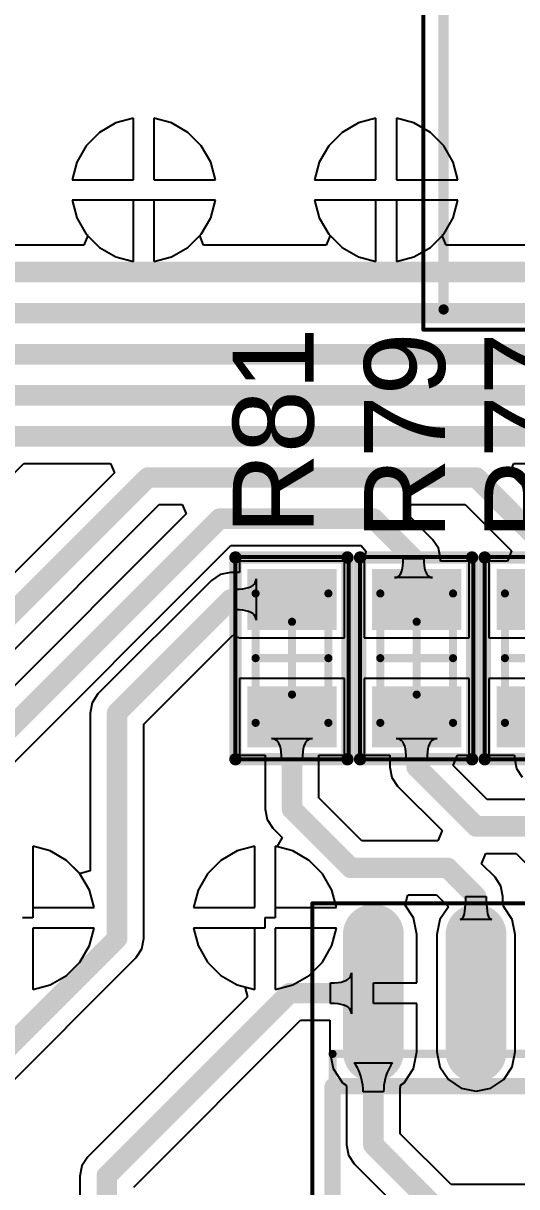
# Model space of a CAD drawing. Header units: inches. Extents: x 1.37 to 4.6, y 1.74 to 5.29.
# Drawn here: x 1.772 to 2.012, y 2.94 to 3.506 of the extents above; entities that cross this region are included whole.
import ezdxf

# ---------------------------------------------------------------- set-up
doc = ezdxf.new("R2010")
doc.units = ezdxf.units.IN
doc.header["$MEASUREMENT"] = 0
for name, color, linetype in [('BottomLayer', 5, 'Continuous'), ('Mechanical13', 56, 'Continuous'), ('Mechanical15', 56, 'Continuous'), ('TopLayer', 1, 'Continuous'), ('TopOverlay', 2, 'Continuous'), ('TopPaste', 8, 'Continuous'), ('TopSolder', 216, 'Continuous')]:
    doc.layers.add(name, color=color, linetype=linetype)
doc.styles.add('Arial', font='', dxfattribs={"height": 0.2})
doc.styles.get('Arial').set_extended_font_data('Arial')

# ---------------------------------------------------------------- blocks, each defined once
blk = doc.blocks.new('SOP_16_16')
at = {"layer": 'TopLayer'}
h = blk.add_hatch(color=1, dxfattribs=at)
edge = h.paths.add_edge_path()
edge.add_arc((-0.07776, -0.125), 0.01083, 270, 450)
edge.add_line((-0.07776, -0.11417), (-0.13484, -0.11417))
edge.add_arc((-0.13484, -0.125), 0.01083, 90, 270)
edge.add_line((-0.13484, -0.13583), (-0.07776, -0.13583))
h = blk.add_hatch(color=1, dxfattribs=at)
edge = h.paths.add_edge_path()
edge.add_arc((-0.07776, -0.175), 0.01083, 270, 450)
edge.add_line((-0.07776, -0.16417), (-0.13484, -0.16417))
edge.add_arc((-0.13484, -0.175), 0.01083, 90, 270)
edge.add_line((-0.13484, -0.18583), (-0.07776, -0.18583))
at = {"layer": 'TopPaste'}
h = blk.add_hatch(color=8, dxfattribs=at)
edge = h.paths.add_edge_path()
edge.add_arc((-0.07776, -0.125), 0.01083, 270, 450)
edge.add_line((-0.07776, -0.11417), (-0.13484, -0.11417))
edge.add_arc((-0.13484, -0.125), 0.01083, 90, 270)
edge.add_line((-0.13484, -0.13583), (-0.07776, -0.13583))
h = blk.add_hatch(color=8, dxfattribs=at)
edge = h.paths.add_edge_path()
edge.add_arc((-0.07776, -0.175), 0.01083, 270, 450)
edge.add_line((-0.07776, -0.16417), (-0.13484, -0.16417))
edge.add_arc((-0.13484, -0.175), 0.01083, 90, 270)
edge.add_line((-0.13484, -0.18583), (-0.07776, -0.18583))
at = {"layer": 'TopSolder'}
h = blk.add_hatch(color=216, dxfattribs=at)
edge = h.paths.add_edge_path()
edge.add_arc((-0.07776, -0.125), 0.01483, 270, 450)
edge.add_line((-0.07776, -0.11017), (-0.13484, -0.11017))
edge.add_arc((-0.13484, -0.125), 0.01483, 90, 270)
edge.add_line((-0.13484, -0.13983), (-0.07776, -0.13983))
h = blk.add_hatch(color=216, dxfattribs=at)
edge = h.paths.add_edge_path()
edge.add_arc((-0.07776, -0.175), 0.01483, 270, 450)
edge.add_line((-0.07776, -0.16017), (-0.13484, -0.16017))
edge.add_arc((-0.13484, -0.175), 0.01483, 90, 270)
edge.add_line((-0.13484, -0.18983), (-0.07776, -0.18983))
at = {"layer": 'Mechanical13', "const_width": 0.00394}
for points in [[(-0.07677, -0.19488), (-0.07677, 0.19488)], [(0.07677, -0.19488), (-0.07677, -0.19488)]]:
    blk.add_lwpolyline(points, dxfattribs=at)
at = {"layer": 'Mechanical13', "const_width": 0.00197}
blk.add_lwpolyline([(-0.07776, -0.19488, 1), (-0.07579, -0.19488, 1)], format="xyb", close=True, dxfattribs=at)
blk.add_lwpolyline([(-0.07776, -0.19488, 1), (-0.07579, -0.19488, 1)], format="xyb", close=True, dxfattribs=at)
at = {"layer": 'Mechanical15', "const_width": 0.00197}
for points in [[(-0.15, -0.20472), (-0.15, 0.20472)], [(0.15, -0.20472), (-0.15, -0.20472)]]:
    blk.add_lwpolyline(points, dxfattribs=at)
at = {"layer": 'Mechanical15', "const_width": 0.000984}
blk.add_lwpolyline([(-0.15049, -0.20472, 1), (-0.14951, -0.20472, 1)], format="xyb", close=True, dxfattribs=at)
blk.add_lwpolyline([(-0.15049, -0.20472, 1), (-0.14951, -0.20472, 1)], format="xyb", close=True, dxfattribs=at)
at = {"layer": 'TopOverlay', "const_width": 0.00787}
for points in [[(-0.06102, -0.19488), (-0.06102, 0.19488)], [(0.06102, -0.19488), (-0.06102, -0.19488)]]:
    blk.add_lwpolyline(points, dxfattribs=at)
at = {"layer": 'TopOverlay', "const_width": 0.00394}
blk.add_lwpolyline([(-0.06299, -0.19488, 1), (-0.05906, -0.19488, 1)], format="xyb", close=True, dxfattribs=at)
blk.add_lwpolyline([(-0.06299, -0.19488, 1), (-0.05906, -0.19488, 1)], format="xyb", close=True, dxfattribs=at)
blk = doc.blocks.new('_________0603_37')
at = {"layer": 'TopLayer'}
for points in [[(-0.03937, -0.01772), (-0.03937, 0.01772), (-0.01772, 0.01772), (-0.01772, -0.01772)], [(0.01772, -0.01772), (0.01772, 0.01772), (0.03937, 0.01772), (0.03937, -0.01772)]]:
    blk.add_hatch(color=1, dxfattribs=at).paths.add_polyline_path(points)
at = {"layer": 'TopPaste'}
for points in [[(-0.03937, -0.01772), (-0.03937, 0.01772), (-0.01772, 0.01772), (-0.01772, -0.01772)], [(0.01772, -0.01772), (0.01772, 0.01772), (0.03937, 0.01772), (0.03937, -0.01772)]]:
    blk.add_hatch(color=8, dxfattribs=at).paths.add_polyline_path(points)
at = {"layer": 'TopSolder'}
for points in [[(-0.04337, -0.02172), (-0.04337, 0.02172), (-0.01372, 0.02172), (-0.01372, -0.02172)], [(0.01372, -0.02172), (0.01372, 0.02172), (0.04337, 0.02172), (0.04337, -0.02172)]]:
    blk.add_hatch(color=216, dxfattribs=at).paths.add_polyline_path(points)
at = {"layer": 'Mechanical13', "const_width": 0.00394}
for points in [[(-0.0315, 0.01772), (-0.0315, -0.01772)], [(-0.0315, 0.01772), (0.0315, 0.01772)], [(0.0315, 0.01772), (0.0315, -0.01772)], [(-0.0315, -0.01772), (0.0315, -0.01772)]]:
    blk.add_lwpolyline(points, dxfattribs=at)
at = {"layer": 'Mechanical13', "const_width": 0.00197}
for points in [[(-0.03248, 0.01772, 1), (-0.03051, 0.01772, 1)], [(-0.03248, 0.01772, 1), (-0.03051, 0.01772, 1)], [(0.03051, 0.01772, 1), (0.03248, 0.01772, 1)], [(0.03051, 0.01772, 1), (0.03248, 0.01772, 1)], [(-0.03248, -0.01772, 1), (-0.03051, -0.01772, 1)], [(-0.03248, -0.01772, 1), (-0.03051, -0.01772, 1)], [(0.03051, -0.01772, 1), (0.03248, -0.01772, 1)], [(0.03051, -0.01772, 1), (0.03248, -0.01772, 1)]]:
    blk.add_lwpolyline(points, format="xyb", close=True, dxfattribs=at)
at = {"layer": 'Mechanical15'}
for points, const_width in [([(-0.04921, 0.02756), (-0.04921, -0.02756)], 0.00197), ([(-0.04921, 0.02756), (0.04921, 0.02756)], 0.00197), ([(0.04921, 0.02756), (0.04921, -0.02756)], 0.00197), ([(0, 0.01772), (0, -0.01772)], 0.00394), ([(-0.01772, 0), (0.01772, 0)], 0.00394), ([(-0.04921, -0.02756), (0.04921, -0.02756)], 0.00197)]:
    blk.add_lwpolyline(points, dxfattribs=dict(at, const_width=const_width))
for points, const_width in [([(-0.0497, 0.02756, 1), (-0.04872, 0.02756, 1)], 0.000984), ([(-0.0497, 0.02756, 1), (-0.04872, 0.02756, 1)], 0.000984), ([(0.04872, 0.02756, 1), (0.0497, 0.02756, 1)], 0.000984), ([(0.04872, 0.02756, 1), (0.0497, 0.02756, 1)], 0.000984), ([(-0.00098, 0.01772, 1), (0.00098, 0.01772, 1)], 0.00197), ([(-0.0187, 0, 1), (-0.01673, 0, 1)], 0.00197), ([(0.01673, 0, 1), (0.0187, 0, 1)], 0.00197), ([(-0.00098, -0.01772, 1), (0.00098, -0.01772, 1)], 0.00197), ([(-0.0497, -0.02756, 1), (-0.04872, -0.02756, 1)], 0.000984), ([(-0.0497, -0.02756, 1), (-0.04872, -0.02756, 1)], 0.000984), ([(0.04872, -0.02756, 1), (0.0497, -0.02756, 1)], 0.000984), ([(0.04872, -0.02756, 1), (0.0497, -0.02756, 1)], 0.000984)]:
    blk.add_lwpolyline(points, format="xyb", close=True, dxfattribs=dict(at, const_width=const_width))
at = {"layer": 'TopOverlay', "const_width": 0.006}
for points in [[(-0.04921, 0.02756), (-0.04921, -0.027)], [(-0.04921, 0.02756), (0.049, 0.02756)], [(0.049, 0.02756), (0.049, -0.027)], [(-0.04921, -0.027), (0.049, -0.027)]]:
    blk.add_lwpolyline(points, dxfattribs=at)
at = {"layer": 'TopOverlay', "const_width": 0.003}
for points in [[(-0.05071, 0.02756, 1), (-0.04771, 0.02756, 1)], [(-0.05071, 0.02756, 1), (-0.04771, 0.02756, 1)], [(0.0475, 0.02756, 1), (0.0505, 0.02756, 1)], [(0.0475, 0.02756, 1), (0.0505, 0.02756, 1)], [(-0.05071, -0.027, 1), (-0.04771, -0.027, 1)], [(-0.05071, -0.027, 1), (-0.04771, -0.027, 1)], [(0.0475, -0.027, 1), (0.0505, -0.027, 1)], [(0.0475, -0.027, 1), (0.0505, -0.027, 1)]]:
    blk.add_lwpolyline(points, format="xyb", close=True, dxfattribs=at)
blk = doc.blocks.new('_________0603_39')
at = {"layer": 'TopLayer'}
for points in [[(-0.03937, -0.01772), (-0.03937, 0.01772), (-0.01772, 0.01772), (-0.01772, -0.01772)], [(0.01772, -0.01772), (0.01772, 0.01772), (0.03937, 0.01772), (0.03937, -0.01772)]]:
    blk.add_hatch(color=1, dxfattribs=at).paths.add_polyline_path(points)
at = {"layer": 'TopPaste'}
for points in [[(-0.03937, -0.01772), (-0.03937, 0.01772), (-0.01772, 0.01772), (-0.01772, -0.01772)], [(0.01772, -0.01772), (0.01772, 0.01772), (0.03937, 0.01772), (0.03937, -0.01772)]]:
    blk.add_hatch(color=8, dxfattribs=at).paths.add_polyline_path(points)
at = {"layer": 'TopSolder'}
for points in [[(-0.04337, -0.02172), (-0.04337, 0.02172), (-0.01372, 0.02172), (-0.01372, -0.02172)], [(0.01372, -0.02172), (0.01372, 0.02172), (0.04337, 0.02172), (0.04337, -0.02172)]]:
    blk.add_hatch(color=216, dxfattribs=at).paths.add_polyline_path(points)
at = {"layer": 'Mechanical13', "const_width": 0.00394}
for points in [[(-0.0315, 0.01772), (0.0315, 0.01772)], [(-0.0315, 0.01772), (-0.0315, -0.01772)], [(0.0315, 0.01772), (0.0315, -0.01772)], [(-0.0315, -0.01772), (0.0315, -0.01772)]]:
    blk.add_lwpolyline(points, dxfattribs=at)
at = {"layer": 'Mechanical13', "const_width": 0.00197}
for points in [[(-0.03248, 0.01772, 1), (-0.03051, 0.01772, 1)], [(-0.03248, 0.01772, 1), (-0.03051, 0.01772, 1)], [(0.03051, 0.01772, 1), (0.03248, 0.01772, 1)], [(0.03051, 0.01772, 1), (0.03248, 0.01772, 1)], [(-0.03248, -0.01772, 1), (-0.03051, -0.01772, 1)], [(-0.03248, -0.01772, 1), (-0.03051, -0.01772, 1)], [(0.03051, -0.01772, 1), (0.03248, -0.01772, 1)], [(0.03051, -0.01772, 1), (0.03248, -0.01772, 1)]]:
    blk.add_lwpolyline(points, format="xyb", close=True, dxfattribs=at)
at = {"layer": 'Mechanical15'}
for points, const_width in [([(-0.04921, 0.02756), (0.04921, 0.02756)], 0.00197), ([(-0.04921, 0.02756), (-0.04921, -0.02756)], 0.00197), ([(0.04921, 0.02756), (0.04921, -0.02756)], 0.00197), ([(0, 0.01772), (0, -0.01772)], 0.00394), ([(-0.01772, 0), (0.01772, 0)], 0.00394), ([(-0.04921, -0.02756), (0.04921, -0.02756)], 0.00197)]:
    blk.add_lwpolyline(points, dxfattribs=dict(at, const_width=const_width))
for points, const_width in [([(-0.0497, 0.02756, 1), (-0.04872, 0.02756, 1)], 0.000984), ([(-0.0497, 0.02756, 1), (-0.04872, 0.02756, 1)], 0.000984), ([(0.04872, 0.02756, 1), (0.0497, 0.02756, 1)], 0.000984), ([(0.04872, 0.02756, 1), (0.0497, 0.02756, 1)], 0.000984), ([(-0.00098, 0.01772, 1), (0.00098, 0.01772, 1)], 0.00197), ([(-0.0187, 0, 1), (-0.01673, 0, 1)], 0.00197), ([(0.01673, 0, 1), (0.0187, 0, 1)], 0.00197), ([(-0.00098, -0.01772, 1), (0.00098, -0.01772, 1)], 0.00197), ([(-0.0497, -0.02756, 1), (-0.04872, -0.02756, 1)], 0.000984), ([(-0.0497, -0.02756, 1), (-0.04872, -0.02756, 1)], 0.000984), ([(0.04872, -0.02756, 1), (0.0497, -0.02756, 1)], 0.000984), ([(0.04872, -0.02756, 1), (0.0497, -0.02756, 1)], 0.000984)]:
    blk.add_lwpolyline(points, format="xyb", close=True, dxfattribs=dict(at, const_width=const_width))
at = {"layer": 'TopOverlay', "const_width": 0.006}
for points in [[(-0.04921, 0.02756), (0.049, 0.02756)], [(-0.04921, 0.02756), (-0.04921, -0.027)], [(0.049, 0.02756), (0.049, -0.027)], [(-0.04921, -0.027), (0.049, -0.027)]]:
    blk.add_lwpolyline(points, dxfattribs=at)
at = {"layer": 'TopOverlay', "const_width": 0.003}
for points in [[(-0.05071, 0.02756, 1), (-0.04771, 0.02756, 1)], [(-0.05071, 0.02756, 1), (-0.04771, 0.02756, 1)], [(0.0475, 0.02756, 1), (0.0505, 0.02756, 1)], [(0.0475, 0.02756, 1), (0.0505, 0.02756, 1)], [(-0.05071, -0.027, 1), (-0.04771, -0.027, 1)], [(-0.05071, -0.027, 1), (-0.04771, -0.027, 1)], [(0.0475, -0.027, 1), (0.0505, -0.027, 1)], [(0.0475, -0.027, 1), (0.0505, -0.027, 1)]]:
    blk.add_lwpolyline(points, format="xyb", close=True, dxfattribs=at)
blk = doc.blocks.new('_________0603_41')
at = {"layer": 'TopLayer'}
for points in [[(-0.03937, -0.01772), (-0.03937, 0.01772), (-0.01772, 0.01772), (-0.01772, -0.01772)], [(0.01772, -0.01772), (0.01772, 0.01772), (0.03937, 0.01772), (0.03937, -0.01772)]]:
    blk.add_hatch(color=1, dxfattribs=at).paths.add_polyline_path(points)
at = {"layer": 'TopPaste'}
for points in [[(-0.03937, -0.01772), (-0.03937, 0.01772), (-0.01772, 0.01772), (-0.01772, -0.01772)], [(0.01772, -0.01772), (0.01772, 0.01772), (0.03937, 0.01772), (0.03937, -0.01772)]]:
    blk.add_hatch(color=8, dxfattribs=at).paths.add_polyline_path(points)
at = {"layer": 'TopSolder'}
for points in [[(-0.04337, -0.02172), (-0.04337, 0.02172), (-0.01372, 0.02172), (-0.01372, -0.02172)], [(0.01372, -0.02172), (0.01372, 0.02172), (0.04337, 0.02172), (0.04337, -0.02172)]]:
    blk.add_hatch(color=216, dxfattribs=at).paths.add_polyline_path(points)
at = {"layer": 'Mechanical13', "const_width": 0.00394}
for points in [[(-0.0315, 0.01772), (-0.0315, -0.01772)], [(-0.0315, 0.01772), (0.0315, 0.01772)], [(0.0315, 0.01772), (0.0315, -0.01772)], [(-0.0315, -0.01772), (0.0315, -0.01772)]]:
    blk.add_lwpolyline(points, dxfattribs=at)
at = {"layer": 'Mechanical13', "const_width": 0.00197}
for points in [[(-0.03248, 0.01772, 1), (-0.03051, 0.01772, 1)], [(-0.03248, 0.01772, 1), (-0.03051, 0.01772, 1)], [(0.03051, 0.01772, 1), (0.03248, 0.01772, 1)], [(0.03051, 0.01772, 1), (0.03248, 0.01772, 1)], [(-0.03248, -0.01772, 1), (-0.03051, -0.01772, 1)], [(-0.03248, -0.01772, 1), (-0.03051, -0.01772, 1)], [(0.03051, -0.01772, 1), (0.03248, -0.01772, 1)], [(0.03051, -0.01772, 1), (0.03248, -0.01772, 1)]]:
    blk.add_lwpolyline(points, format="xyb", close=True, dxfattribs=at)
at = {"layer": 'Mechanical15'}
for points, const_width in [([(-0.04921, 0.02756), (-0.04921, -0.02756)], 0.00197), ([(-0.04921, 0.02756), (0.04921, 0.02756)], 0.00197), ([(0.04921, 0.02756), (0.04921, -0.02756)], 0.00197), ([(0, 0.01772), (0, -0.01772)], 0.00394), ([(-0.01772, 0), (0.01772, 0)], 0.00394), ([(-0.04921, -0.02756), (0.04921, -0.02756)], 0.00197)]:
    blk.add_lwpolyline(points, dxfattribs=dict(at, const_width=const_width))
for points, const_width in [([(-0.0497, 0.02756, 1), (-0.04872, 0.02756, 1)], 0.000984), ([(-0.0497, 0.02756, 1), (-0.04872, 0.02756, 1)], 0.000984), ([(0.04872, 0.02756, 1), (0.0497, 0.02756, 1)], 0.000984), ([(0.04872, 0.02756, 1), (0.0497, 0.02756, 1)], 0.000984), ([(-0.00098, 0.01772, 1), (0.00098, 0.01772, 1)], 0.00197), ([(-0.0187, 0, 1), (-0.01673, 0, 1)], 0.00197), ([(0.01673, 0, 1), (0.0187, 0, 1)], 0.00197), ([(-0.00098, -0.01772, 1), (0.00098, -0.01772, 1)], 0.00197), ([(-0.0497, -0.02756, 1), (-0.04872, -0.02756, 1)], 0.000984), ([(-0.0497, -0.02756, 1), (-0.04872, -0.02756, 1)], 0.000984), ([(0.04872, -0.02756, 1), (0.0497, -0.02756, 1)], 0.000984), ([(0.04872, -0.02756, 1), (0.0497, -0.02756, 1)], 0.000984)]:
    blk.add_lwpolyline(points, format="xyb", close=True, dxfattribs=dict(at, const_width=const_width))
at = {"layer": 'TopOverlay', "const_width": 0.006}
for points in [[(-0.04921, 0.02756), (-0.04921, -0.027)], [(-0.04921, 0.02756), (0.049, 0.02756)], [(0.049, 0.02756), (0.049, -0.027)], [(-0.04921, -0.027), (0.049, -0.027)]]:
    blk.add_lwpolyline(points, dxfattribs=at)
at = {"layer": 'TopOverlay', "const_width": 0.003}
for points in [[(-0.05071, 0.02756, 1), (-0.04771, 0.02756, 1)], [(-0.05071, 0.02756, 1), (-0.04771, 0.02756, 1)], [(0.0475, 0.02756, 1), (0.0505, 0.02756, 1)], [(0.0475, 0.02756, 1), (0.0505, 0.02756, 1)], [(-0.05071, -0.027, 1), (-0.04771, -0.027, 1)], [(-0.05071, -0.027, 1), (-0.04771, -0.027, 1)], [(0.0475, -0.027, 1), (0.0505, -0.027, 1)], [(0.0475, -0.027, 1), (0.0505, -0.027, 1)]]:
    blk.add_lwpolyline(points, format="xyb", close=True, dxfattribs=at)
blk = doc.blocks.new('JST_B8B_XH_A_134')
at = {"layer": 'Mechanical13', "const_width": 0.005}
for points in [[(-0.44094, -0.11319), (-0.44094, 0.11319)], [(-0.44094, -0.11319), (0.44094, -0.11319)]]:
    blk.add_lwpolyline(points, dxfattribs=at)
at = {"layer": 'Mechanical13', "const_width": 0.0025}
blk.add_lwpolyline([(-0.44219, -0.11319, 1), (-0.43969, -0.11319, 1)], format="xyb", close=True, dxfattribs=at)
blk.add_lwpolyline([(-0.44219, -0.11319, 1), (-0.43969, -0.11319, 1)], format="xyb", close=True, dxfattribs=at)
at = {"layer": 'Mechanical15', "const_width": 0.00197}
for points in [[(-0.45079, -0.12303), (-0.45079, 0.12303)], [(-0.45079, -0.12303), (0.45079, -0.12303)]]:
    blk.add_lwpolyline(points, dxfattribs=at)
at = {"layer": 'Mechanical15', "const_width": 0.000984}
blk.add_lwpolyline([(-0.45128, -0.12303, 1), (-0.4503, -0.12303, 1)], format="xyb", close=True, dxfattribs=at)
blk.add_lwpolyline([(-0.45128, -0.12303, 1), (-0.4503, -0.12303, 1)], format="xyb", close=True, dxfattribs=at)
at = {"layer": 'TopOverlay', "const_width": 0.005}
for points in [[(-0.44094, -0.11319), (-0.44094, 0.11319)], [(-0.44094, -0.11319), (0.44094, -0.11319)]]:
    blk.add_lwpolyline(points, dxfattribs=at)
at = {"layer": 'TopOverlay', "const_width": 0.0025}
blk.add_lwpolyline([(-0.44219, -0.11319, 1), (-0.43969, -0.11319, 1)], format="xyb", close=True, dxfattribs=at)
blk.add_lwpolyline([(-0.44219, -0.11319, 1), (-0.43969, -0.11319, 1)], format="xyb", close=True, dxfattribs=at)

msp = doc.modelspace()

# ---------------------------------------------------------------- linework, layer by layer
at = {"layer": 'BottomLayer'}
for p, q in [((1.8172, 3.45781), (1.80922, 3.4532)), ((1.82571, 3.46009), (1.8172, 3.45781)), ((1.82571, 3.4302), (1.82571, 3.46009)), ((1.84422, 3.45781), (1.83571, 3.46009)), ((1.83571, 3.46009), (1.83571, 3.4302)), ((1.8522, 3.4532), (1.84422, 3.45781)), ((1.93531, 3.45781), (1.92733, 3.4532)), ((1.94382, 3.46009), (1.93531, 3.45781)), ((1.94382, 3.4302), (1.94382, 3.46009)), ((1.96233, 3.45781), (1.95382, 3.46009)), ((1.95382, 3.46009), (1.95382, 3.4302)), ((1.97031, 3.4532), (1.96233, 3.45781)), ((1.80922, 3.4532), (1.8027, 3.44669)), ((1.85872, 3.44669), (1.8522, 3.4532)), ((1.92733, 3.4532), (1.92081, 3.44669)), ((1.97683, 3.44669), (1.97031, 3.4532)), ((1.8027, 3.44669), (1.79809, 3.43871)), ((1.86332, 3.43871), (1.85872, 3.44669)), ((1.92081, 3.44669), (1.9162, 3.43871)), ((1.98143, 3.43871), (1.97683, 3.44669)), ((1.79809, 3.43871), (1.79581, 3.4302)), ((1.8656, 3.4302), (1.86332, 3.43871)), ((1.9162, 3.43871), (1.91392, 3.4302)), ((1.98371, 3.4302), (1.98143, 3.43871)), ((1.79581, 3.4302), (1.82571, 3.4302)), ((1.83571, 3.4302), (1.8656, 3.4302)), ((1.91392, 3.4302), (1.94382, 3.4302)), ((1.95382, 3.4302), (1.98371, 3.4302)), ((1.82571, 3.4202), (1.79581, 3.4202)), ((1.79581, 3.4202), (1.79809, 3.41169)), ((1.82571, 3.3903), (1.82571, 3.4202)), ((1.8656, 3.4202), (1.83571, 3.4202)), ((1.83571, 3.4202), (1.83571, 3.3903)), ((1.86332, 3.41169), (1.8656, 3.4202)), ((1.94382, 3.4202), (1.91392, 3.4202)), ((1.91392, 3.4202), (1.9162, 3.41169)), ((1.94382, 3.3903), (1.94382, 3.4202)), ((1.98371, 3.4202), (1.95382, 3.4202)), ((1.95382, 3.4202), (1.95382, 3.3903)), ((1.98143, 3.41169), (1.98371, 3.4202)), ((1.79809, 3.41169), (1.8027, 3.40371)), ((1.85872, 3.40371), (1.86332, 3.41169)), ((1.9162, 3.41169), (1.92081, 3.40371)), ((1.97683, 3.40371), (1.98143, 3.41169)), ((1.8027, 3.40371), (1.80922, 3.39719)), ((1.8522, 3.39719), (1.85872, 3.40371)), ((1.92081, 3.40371), (1.92733, 3.39719)), ((1.97031, 3.39719), (1.97683, 3.40371)), ((1.80922, 3.39719), (1.8172, 3.39258)), ((1.8172, 3.39258), (1.82571, 3.3903)), ((1.83571, 3.3903), (1.84422, 3.39258)), ((1.84422, 3.39258), (1.8522, 3.39719)), ((1.92733, 3.39719), (1.93531, 3.39258)), ((1.93531, 3.39258), (1.94382, 3.3903)), ((1.95382, 3.3903), (1.96233, 3.39258)), ((1.96233, 3.39258), (1.97031, 3.39719)), ((1.78516, 3.10348), (1.77665, 3.10576)), ((1.77665, 3.10576), (1.77665, 3.07587)), ((1.79314, 3.09887), (1.78516, 3.10348)), ((1.87625, 3.10348), (1.86827, 3.09887)), ((1.88476, 3.10576), (1.87625, 3.10348)), ((1.88476, 3.07587), (1.88476, 3.10576)), ((1.90327, 3.10348), (1.89476, 3.10576)), ((1.89476, 3.10576), (1.89476, 3.07587)), ((1.91125, 3.09887), (1.90327, 3.10348)), ((1.79966, 3.09236), (1.79314, 3.09887)), ((1.86827, 3.09887), (1.86176, 3.09236)), ((1.91777, 3.09236), (1.91125, 3.09887)), ((1.80427, 3.08437), (1.79966, 3.09236)), ((1.86176, 3.09236), (1.85715, 3.08437)), ((1.92238, 3.08437), (1.91777, 3.09236)), ((1.80655, 3.07587), (1.80427, 3.08437)), ((1.85715, 3.08437), (1.85487, 3.07587)), ((1.92466, 3.07587), (1.92238, 3.08437)), ((1.77665, 3.07587), (1.80655, 3.07587)), ((1.85487, 3.07587), (1.88476, 3.07587)), ((1.89476, 3.07587), (1.92466, 3.07587)), ((1.80655, 3.06587), (1.77665, 3.06587)), ((1.77665, 3.06587), (1.77665, 3.03597)), ((1.80427, 3.05736), (1.80655, 3.06587)), ((1.88476, 3.06587), (1.85487, 3.06587)), ((1.85487, 3.06587), (1.85715, 3.05736)), ((1.88476, 3.03597), (1.88476, 3.06587)), ((1.92466, 3.06587), (1.89476, 3.06587)), ((1.89476, 3.06587), (1.89476, 3.03597)), ((1.92238, 3.05736), (1.92466, 3.06587)), ((1.79966, 3.04937), (1.80427, 3.05736)), ((1.85715, 3.05736), (1.86176, 3.04937)), ((1.91777, 3.04937), (1.92238, 3.05736)), ((1.79314, 3.04286), (1.79966, 3.04937)), ((1.86176, 3.04937), (1.86827, 3.04286)), ((1.91125, 3.04286), (1.91777, 3.04937)), ((1.78516, 3.03825), (1.79314, 3.04286)), ((1.86827, 3.04286), (1.87625, 3.03825)), ((1.90327, 3.03825), (1.91125, 3.04286)), ((1.77665, 3.03597), (1.78516, 3.03825)), ((1.87625, 3.03825), (1.88476, 3.03597)), ((1.89476, 3.03597), (1.90327, 3.03825))]:
    msp.add_line(p, q, dxfattribs=at)
at = {"layer": 'TopLayer'}
for p, q in [((1.8172, 3.45781), (1.80922, 3.4532)), ((1.82571, 3.46009), (1.8172, 3.45781)), ((1.82571, 3.4302), (1.82571, 3.46009)), ((1.84422, 3.45781), (1.83571, 3.46009)), ((1.83571, 3.46009), (1.83571, 3.4302)), ((1.8522, 3.4532), (1.84422, 3.45781)), ((1.93531, 3.45781), (1.92733, 3.4532)), ((1.94382, 3.46009), (1.93531, 3.45781)), ((1.94382, 3.4302), (1.94382, 3.46009)), ((1.96233, 3.45781), (1.95382, 3.46009)), ((1.95382, 3.46009), (1.95382, 3.4302)), ((1.97031, 3.4532), (1.96233, 3.45781)), ((1.80922, 3.4532), (1.8027, 3.44669)), ((1.85872, 3.44669), (1.8522, 3.4532)), ((1.92733, 3.4532), (1.92081, 3.44669)), ((1.97683, 3.44669), (1.97031, 3.4532)), ((1.8027, 3.44669), (1.79809, 3.43871)), ((1.86332, 3.43871), (1.85872, 3.44669)), ((1.92081, 3.44669), (1.9162, 3.43871)), ((1.98143, 3.43871), (1.97683, 3.44669)), ((1.79809, 3.43871), (1.79581, 3.4302)), ((1.8656, 3.4302), (1.86332, 3.43871)), ((1.9162, 3.43871), (1.91392, 3.4302)), ((1.98371, 3.4302), (1.98143, 3.43871)), ((1.79581, 3.4302), (1.82571, 3.4302)), ((1.83571, 3.4302), (1.8656, 3.4302)), ((1.91392, 3.4302), (1.94382, 3.4302)), ((1.95382, 3.4302), (1.98371, 3.4302)), ((1.8656, 3.4202), (1.79581, 3.4202)), ((1.79581, 3.4202), (1.79809, 3.41169)), ((1.86332, 3.41169), (1.8656, 3.4202)), ((1.98371, 3.4202), (1.91392, 3.4202)), ((1.91392, 3.4202), (1.9162, 3.41169)), ((1.98143, 3.41169), (1.98371, 3.4202)), ((1.79809, 3.41169), (1.8027, 3.40371)), ((1.85872, 3.40371), (1.86332, 3.41169)), ((1.9162, 3.41169), (1.92081, 3.40371)), ((1.97683, 3.40371), (1.98143, 3.41169)), ((1.8027, 3.40371), (1.80343, 3.40298)), ((1.85799, 3.40298), (1.85872, 3.40371)), ((1.92081, 3.40371), (1.92154, 3.40298)), ((1.9761, 3.40298), (1.97683, 3.40371)), ((1.80152, 3.39836), (1.74179, 3.39836)), ((1.80343, 3.40298), (1.80152, 3.39836)), ((1.8599, 3.39836), (1.85799, 3.40298)), ((1.91963, 3.39836), (1.8599, 3.39836)), ((1.92154, 3.40298), (1.91963, 3.39836)), ((1.97801, 3.39836), (1.9761, 3.40298)), ((2.10934, 3.39836), (1.97801, 3.39836)), ((1.60024, 3.1201), (1.77225, 3.29211)), ((1.77225, 3.29211), (1.81449, 3.29211)), ((1.81449, 3.29211), (1.81641, 3.28749)), ((2.00902, 3.28749), (2.01094, 3.29211)), ((2.01094, 3.29211), (2.02728, 3.29211)), ((1.81641, 3.28749), (1.57352, 3.0446)), ((2.03364, 3.26287), (2.00902, 3.28749)), ((1.59408, 3.02804), (1.83815, 3.27211)), ((1.83815, 3.27211), (1.84949, 3.27211)), ((1.84949, 3.27211), (1.85141, 3.26749)), ((1.95902, 3.26749), (1.96094, 3.27211)), ((1.96094, 3.27211), (1.98728, 3.27211)), ((1.98728, 3.27211), (2.00984, 3.24954)), ((1.85141, 3.26749), (1.70274, 3.11882)), ((1.97142, 3.25509), (1.95902, 3.26749)), ((1.72515, 3.1041), (1.87315, 3.25211)), ((1.87315, 3.25211), (1.93663, 3.25211)), ((1.93663, 3.25211), (1.93888, 3.24931)), ((1.97426, 3.25083), (1.97142, 3.25509)), ((1.97526, 3.24581), (1.97426, 3.25083)), ((1.93888, 3.24931), (1.93805, 3.24454)), ((1.95709, 3.24405), (1.95714, 3.24581)), ((1.95714, 3.24581), (1.96714, 3.24581)), ((1.96714, 3.24581), (1.96718, 3.24405)), ((1.97526, 3.24454), (1.97526, 3.24581)), ((2.00984, 3.24954), (2.00787, 3.24454)), ((1.92852, 3.24454), (1.87734, 3.24454)), ((1.87734, 3.24454), (1.87734, 3.23897)), ((1.92852, 3.20714), (1.92852, 3.24454)), ((1.93805, 3.24454), (1.93805, 3.24454)), ((1.93805, 3.24454), (1.93805, 3.20714)), ((1.95607, 3.23886), (1.95645, 3.23988)), ((1.95645, 3.23988), (1.95675, 3.24109)), ((1.95675, 3.24109), (1.95697, 3.24248)), ((1.95697, 3.24248), (1.95709, 3.24405)), ((1.96718, 3.24405), (1.96731, 3.24248)), ((1.96731, 3.24248), (1.96752, 3.24109)), ((1.96752, 3.24109), (1.96782, 3.23988)), ((1.96782, 3.23988), (1.9682, 3.23886)), ((1.98924, 3.24454), (1.97526, 3.24454)), ((1.98924, 3.20714), (1.98924, 3.24454)), ((2.00787, 3.24454), (1.99877, 3.24454)), ((1.99877, 3.24454), (1.99877, 3.20714)), ((1.86368, 3.23512), (1.80843, 3.17988)), ((1.86794, 3.23797), (1.86368, 3.23512)), ((1.87296, 3.23897), (1.86794, 3.23797)), ((1.87734, 3.23897), (1.87296, 3.23897)), ((1.88454, 3.23329), (1.88505, 3.23404)), ((1.88505, 3.23404), (1.88535, 3.23489)), ((1.88535, 3.23489), (1.88545, 3.23584)), ((1.88545, 3.23584), (1.88545, 3.21584)), ((1.95287, 3.23655), (1.95368, 3.23664)), ((1.9714, 3.23655), (1.95287, 3.23655)), ((1.95368, 3.23664), (1.95441, 3.23692)), ((1.95441, 3.23692), (1.95505, 3.23738)), ((1.95505, 3.23738), (1.9556, 3.23803)), ((1.9556, 3.23803), (1.95607, 3.23886)), ((1.9682, 3.23886), (1.96867, 3.23803)), ((1.96867, 3.23803), (1.96922, 3.23738)), ((1.96922, 3.23738), (1.96986, 3.23692)), ((1.96986, 3.23692), (1.97059, 3.23664)), ((1.97059, 3.23664), (1.9714, 3.23655)), ((1.87533, 3.23084), (1.87726, 3.23089)), ((1.87533, 3.22084), (1.87533, 3.23084)), ((1.87726, 3.23089), (1.87898, 3.23104)), ((1.87898, 3.23104), (1.8805, 3.23129)), ((1.8805, 3.23129), (1.88181, 3.23164)), ((1.88181, 3.23164), (1.88292, 3.23209)), ((1.88292, 3.23209), (1.88384, 3.23264)), ((1.88384, 3.23264), (1.88454, 3.23329)), ((1.87726, 3.22079), (1.87533, 3.22084)), ((1.87898, 3.22064), (1.87726, 3.22079)), ((1.8805, 3.22039), (1.87898, 3.22064)), ((1.88181, 3.22004), (1.8805, 3.22039)), ((1.88292, 3.21959), (1.88181, 3.22004)), ((1.88384, 3.21904), (1.88292, 3.21959)), ((1.88454, 3.21839), (1.88384, 3.21904)), ((1.88505, 3.21764), (1.88454, 3.21839)), ((1.88535, 3.21679), (1.88505, 3.21764)), ((1.88545, 3.21584), (1.88535, 3.21679)), ((1.83084, 3.16516), (1.87415, 3.20846)), ((1.87415, 3.20846), (1.87734, 3.20714)), ((1.87734, 3.20714), (1.87734, 3.20714)), ((1.87734, 3.20714), (1.92852, 3.20714)), ((1.93805, 3.20714), (1.98924, 3.20714)), ((1.99877, 3.20714), (2.04995, 3.20714)), ((1.92852, 3.18746), (1.87734, 3.18746)), ((1.87734, 3.18746), (1.87734, 3.15005)), ((1.92852, 3.15005), (1.92852, 3.18746)), ((1.98924, 3.18746), (1.93805, 3.18746)), ((1.93805, 3.18746), (1.93805, 3.15005)), ((1.98924, 3.15005), (1.98924, 3.18746)), ((2.04995, 3.18746), (1.99877, 3.18746)), ((1.99877, 3.18746), (1.99877, 3.15005)), ((1.80843, 3.17988), (1.80559, 3.17562)), ((1.80559, 3.17562), (1.80459, 3.17059)), ((1.80459, 3.17059), (1.80459, 3.09382)), ((1.83084, 3.06086), (1.83084, 3.16516)), ((1.89388, 3.15807), (1.89293, 3.15817)), ((1.89293, 3.15817), (1.91293, 3.15817)), ((1.89473, 3.15776), (1.89388, 3.15807)), ((1.89548, 3.15726), (1.89473, 3.15776)), ((1.89613, 3.15655), (1.89548, 3.15726)), ((1.89668, 3.15564), (1.89613, 3.15655)), ((1.89713, 3.15453), (1.89668, 3.15564)), ((1.89748, 3.15321), (1.89713, 3.15453)), ((1.90873, 3.15453), (1.90838, 3.15321)), ((1.90918, 3.15564), (1.90873, 3.15453)), ((1.90973, 3.15655), (1.90918, 3.15564)), ((1.91038, 3.15726), (1.90973, 3.15655)), ((1.91113, 3.15776), (1.91038, 3.15726)), ((1.91198, 3.15807), (1.91113, 3.15776)), ((1.91293, 3.15817), (1.91198, 3.15807)), ((1.9546, 3.15807), (1.95365, 3.15817)), ((1.95365, 3.15817), (1.97365, 3.15817)), ((1.95545, 3.15776), (1.9546, 3.15807)), ((1.9562, 3.15726), (1.95545, 3.15776)), ((1.95685, 3.15655), (1.9562, 3.15726)), ((1.9574, 3.15564), (1.95685, 3.15655)), ((1.95785, 3.15453), (1.9574, 3.15564)), ((1.9582, 3.15321), (1.95785, 3.15453)), ((1.96945, 3.15453), (1.9691, 3.15321)), ((1.9699, 3.15564), (1.96945, 3.15453)), ((1.97045, 3.15655), (1.9699, 3.15564)), ((1.9711, 3.15726), (1.97045, 3.15655)), ((1.97185, 3.15776), (1.9711, 3.15726)), ((1.9727, 3.15807), (1.97185, 3.15776)), ((1.97365, 3.15817), (1.9727, 3.15807)), ((1.87734, 3.15005), (1.8898, 3.15005)), ((1.8898, 3.15005), (1.8898, 3.12384)), ((1.89773, 3.15169), (1.89748, 3.15321)), ((1.89788, 3.14997), (1.89773, 3.15169)), ((1.89793, 3.14805), (1.89788, 3.14997)), ((1.90798, 3.14997), (1.90793, 3.14805)), ((1.90813, 3.15169), (1.90798, 3.14997)), ((1.90838, 3.15321), (1.90813, 3.15169)), ((1.91606, 3.12928), (1.91606, 3.15005)), ((1.91606, 3.15005), (1.92852, 3.15005)), ((1.93805, 3.15005), (1.95052, 3.15005)), ((1.95052, 3.15005), (1.95052, 3.1443)), ((1.95845, 3.15169), (1.9582, 3.15321)), ((1.9586, 3.14997), (1.95845, 3.15169)), ((1.95865, 3.14805), (1.9586, 3.14997)), ((1.9687, 3.14997), (1.96865, 3.14805)), ((1.96885, 3.15169), (1.9687, 3.14997)), ((1.9691, 3.15321), (1.96885, 3.15169)), ((1.98146, 3.14505), (1.98353, 3.15005)), ((1.98353, 3.15005), (1.98924, 3.15005)), ((1.99877, 3.15005), (2.01123, 3.15005)), ((2.01123, 3.15005), (2.01123, 3.14859)), ((1.90793, 3.14805), (1.89793, 3.14805)), ((1.95052, 3.1443), (1.95152, 3.13928)), ((1.96865, 3.14805), (1.95865, 3.14805)), ((1.99799, 3.12852), (1.98146, 3.14505)), ((2.01123, 3.14859), (2.01223, 3.14356)), ((2.01223, 3.14356), (2.01508, 3.13931)), ((1.95152, 3.13928), (1.95436, 3.13502)), ((1.95436, 3.13502), (1.97603, 3.11336)), ((1.93697, 3.10836), (1.91606, 3.12928)), ((2.01756, 3.12852), (1.99799, 3.12852)), ((1.8898, 3.12384), (1.8908, 3.11882)), ((1.8908, 3.11882), (1.89365, 3.11456)), ((1.89365, 3.11456), (1.89819, 3.11002)), ((1.89819, 3.11002), (1.8956, 3.10554)), ((1.97603, 3.11336), (1.97395, 3.10836)), ((1.78516, 3.10348), (1.77665, 3.10576)), ((1.77665, 3.10576), (1.77665, 3.07087)), ((1.79314, 3.09887), (1.78516, 3.10348)), ((1.87625, 3.10348), (1.86827, 3.09887)), ((1.88476, 3.10576), (1.87625, 3.10348)), ((1.88476, 3.07587), (1.88476, 3.10576)), ((1.8956, 3.10554), (1.89476, 3.10576)), ((1.89476, 3.10576), (1.89476, 3.07087)), ((1.97395, 3.10836), (1.93697, 3.10836)), ((1.79959, 3.09243), (1.79314, 3.09887)), ((1.86827, 3.09887), (1.86176, 3.09236)), ((1.99521, 3.09726), (1.99728, 3.10226)), ((1.99728, 3.10226), (2.01212, 3.10226)), ((2.01212, 3.10226), (2.02943, 3.08495)), ((1.79992, 3.09243), (1.79959, 3.09243)), ((1.80459, 3.09382), (1.79992, 3.09243)), ((1.86176, 3.09236), (1.85715, 3.08437)), ((2.00184, 3.09063), (1.99521, 3.09726)), ((2.00468, 3.08637), (2.00184, 3.09063)), ((1.85715, 3.08437), (1.85487, 3.07587)), ((1.95802, 3.07711), (1.9594, 3.08211)), ((1.9594, 3.08211), (1.97324, 3.08211)), ((1.97324, 3.08211), (1.97908, 3.07626)), ((1.98753, 3.07921), (1.98756, 3.08135)), ((1.98756, 3.08135), (1.99756, 3.08135)), ((1.99756, 3.08135), (1.99758, 3.07921)), ((2.00568, 3.08135), (2.00468, 3.08637)), ((2.00568, 3.07865), (2.00568, 3.08135)), ((1.85487, 3.07587), (1.88476, 3.07587)), ((1.96218, 3.07088), (1.95802, 3.07711)), ((1.97908, 3.07624), (1.97494, 3.07005)), ((1.97908, 3.07626), (1.97908, 3.07624)), ((1.98713, 3.07416), (1.98731, 3.07562)), ((1.98731, 3.07562), (1.98753, 3.07921)), ((1.99758, 3.07921), (1.99799, 3.07416)), ((2.00587, 3.07635), (2.00568, 3.07865)), ((2.00604, 3.07624), (2.00587, 3.07635)), ((2.01017, 3.07005), (2.00604, 3.07624)), ((1.77665, 3.07087), (1.77165, 3.07087)), ((1.89476, 3.07087), (1.88976, 3.07087)), ((1.88976, 3.07087), (1.88976, 3.06587)), ((1.96379, 3.06275), (1.96218, 3.07088)), ((1.97494, 3.07005), (1.97349, 3.06275)), ((1.98486, 3.07011), (1.98537, 3.07023)), ((2.00026, 3.07011), (1.98486, 3.07011)), ((1.98537, 3.07023), (1.98583, 3.07056)), ((1.98583, 3.07056), (1.98624, 3.07112)), ((1.98624, 3.07112), (1.98659, 3.07191)), ((1.98659, 3.07191), (1.98688, 3.07292)), ((1.98688, 3.07292), (1.98713, 3.07416)), ((1.99799, 3.07416), (1.99823, 3.07292)), ((1.99823, 3.07292), (1.99853, 3.07191)), ((1.99853, 3.07191), (1.99888, 3.07112)), ((1.99888, 3.07112), (1.99928, 3.07056)), ((1.99928, 3.07056), (1.99974, 3.07023)), ((1.99974, 3.07023), (2.00026, 3.07011)), ((2.01162, 3.06275), (2.01017, 3.07005)), ((1.88976, 3.06587), (1.85487, 3.06587)), ((1.85487, 3.06587), (1.85715, 3.05736)), ((1.82984, 3.05584), (1.83084, 3.06086)), ((1.96379, 3.03921), (1.96379, 3.06275)), ((1.97349, 3.06275), (1.97349, 3.00567)), ((2.01162, 3.00567), (2.01162, 3.06275)), ((1.827, 3.05158), (1.82984, 3.05584)), ((1.85715, 3.05736), (1.86176, 3.04937)), ((1.65006, 2.87464), (1.827, 3.05158)), ((1.86176, 3.04937), (1.86827, 3.04286)), ((1.86827, 3.04286), (1.87625, 3.03825)), ((1.93026, 3.04101), (1.93097, 3.04166)), ((1.93097, 3.04166), (1.93147, 3.04241)), ((1.93147, 3.04241), (1.93178, 3.04326)), ((1.93178, 3.04326), (1.93188, 3.04421)), ((1.93188, 3.04421), (1.93188, 3.02421)), ((1.87625, 3.03825), (1.88003, 3.03724)), ((1.88003, 3.03724), (1.88133, 3.03241)), ((1.92176, 3.03921), (1.92368, 3.03926)), ((1.92176, 3.02921), (1.92176, 3.03921)), ((1.92368, 3.03926), (1.9254, 3.03941)), ((1.9254, 3.03941), (1.92692, 3.03966)), ((1.92692, 3.03966), (1.92824, 3.04001)), ((1.92824, 3.04001), (1.92935, 3.04046)), ((1.92935, 3.04046), (1.93026, 3.04101)), ((1.94256, 3.02921), (1.94256, 3.03921)), ((1.94256, 3.03921), (1.96379, 3.03921)), ((1.88133, 3.03241), (1.80343, 2.95451)), ((1.92368, 3.02916), (1.92176, 3.02921)), ((1.9254, 3.02901), (1.92368, 3.02916)), ((1.92692, 3.02876), (1.9254, 3.02901)), ((1.92824, 3.02841), (1.92692, 3.02876)), ((1.92935, 3.02796), (1.92824, 3.02841)), ((1.93026, 3.02741), (1.92935, 3.02796)), ((1.93097, 3.02676), (1.93026, 3.02741)), ((1.93147, 3.02601), (1.93097, 3.02676)), ((1.93178, 3.02516), (1.93147, 3.02601)), ((1.93188, 3.02421), (1.93178, 3.02516)), ((1.96379, 3.02921), (1.94256, 3.02921)), ((1.96379, 3.00567), (1.96379, 3.02921)), ((1.82584, 2.93979), (1.90713, 3.02109)), ((1.90713, 3.02109), (1.92132, 3.02109)), ((1.92132, 3.02109), (1.92132, 3.00567)), ((1.92132, 3.00567), (1.92294, 2.99754)), ((1.96218, 2.99754), (1.96379, 3.00567)), ((1.97349, 3.00567), (1.97494, 2.99837)), ((2.01017, 2.99837), (2.01162, 3.00567)), ((1.92294, 2.99754), (1.92754, 2.99065)), ((1.93403, 2.99911), (1.93321, 3.00027)), ((1.93321, 3.00027), (1.95191, 3.00027)), ((1.93477, 2.99789), (1.93403, 2.99911)), ((1.93543, 2.99662), (1.93477, 2.99789)), ((1.93599, 2.99529), (1.93543, 2.99662)), ((1.94969, 2.99662), (1.94912, 2.99529)), ((1.95034, 2.99789), (1.94969, 2.99662)), ((1.95108, 2.99911), (1.95034, 2.99789)), ((1.95191, 3.00027), (1.95108, 2.99911)), ((1.95757, 2.99065), (1.96218, 2.99754)), ((1.97494, 2.99837), (1.97908, 2.99219)), ((2.00604, 2.99219), (2.01017, 2.99837)), ((1.92754, 2.99065), (1.92926, 2.9895)), ((1.93647, 2.9939), (1.93599, 2.99529)), ((1.93686, 2.99246), (1.93647, 2.9939)), ((1.93717, 2.99097), (1.93686, 2.99246)), ((1.93738, 2.98942), (1.93717, 2.99097)), ((1.94795, 2.99097), (1.94773, 2.98942)), ((1.94825, 2.99246), (1.94795, 2.99097)), ((1.94865, 2.9939), (1.94825, 2.99246)), ((1.94912, 2.99529), (1.94865, 2.9939)), ((1.95585, 2.9895), (1.95757, 2.99065)), ((1.97908, 2.99219), (1.98526, 2.98805)), ((1.99985, 2.98805), (2.00604, 2.99219)), ((1.92926, 2.9895), (1.9294, 2.98853)), ((1.9294, 2.98853), (1.92943, 2.98815)), ((1.92943, 2.98815), (1.92943, 2.96039)), ((1.93751, 2.98781), (1.93738, 2.98942)), ((1.93756, 2.98615), (1.93751, 2.98781)), ((1.94756, 2.98615), (1.93756, 2.98615)), ((1.9476, 2.98781), (1.94756, 2.98615)), ((1.94773, 2.98942), (1.9476, 2.98781)), ((1.95568, 2.98815), (1.95571, 2.98853)), ((1.95568, 2.96583), (1.95568, 2.98815)), ((1.95571, 2.98853), (1.95585, 2.9895)), ((1.98526, 2.98805), (1.99256, 2.9866)), ((1.99256, 2.9866), (1.99985, 2.98805)), ((1.98047, 2.94104), (1.95568, 2.96583)), ((1.92943, 2.96039), (1.93043, 2.95537)), ((1.80343, 2.95451), (1.80059, 2.95025)), ((1.93043, 2.95537), (1.93328, 2.95111)), ((1.93328, 2.95111), (1.96575, 2.91863)), ((1.80059, 2.95025), (1.79959, 2.94523)), ((1.79959, 2.94523), (1.79959, 2.86274)), ((2.10003, 2.94104), (1.98047, 2.94104))]:
    msp.add_line(p, q, dxfattribs=at)
at = {"layer": 'TopLayer', "const_width": 0.01}
for points in [[(1.66366, 3.38523), (2.19772, 3.38523)], [(1.58644, 3.36523), (2.15772, 3.36523)], [(1.60996, 3.34523), (2.11772, 3.34523)], [(1.68838, 3.32523), (2.06772, 3.32523)], [(1.76681, 3.30523), (2.03272, 3.30523)], [(1.55838, 3.0109), (1.83272, 3.28523)], [(1.83272, 3.28523), (1.99272, 3.28523)], [(1.99272, 3.28523), (2.02436, 3.25359)], [(1.71202, 3.10954), (1.86772, 3.26523)], [(1.86772, 3.26523), (1.94272, 3.26523)], [(1.94272, 3.26523), (1.96214, 3.24581)], [(1.96214, 3.22735), (1.96214, 3.24581)], [(1.81772, 3.17059), (1.87296, 3.22584)], [(1.87296, 3.22584), (1.90293, 3.22584)], [(1.96214, 3.22735), (1.96365, 3.22584)], [(1.81772, 3.06086), (1.81772, 3.17059)], [(1.90293, 3.12384), (1.90293, 3.16875)], [(1.96365, 3.1443), (1.96365, 3.16875)], [(1.96365, 3.1443), (1.99256, 3.11539)], [(1.90293, 3.12384), (1.93154, 3.09523)], [(1.99256, 3.11539), (2.01756, 3.11539)], [(1.93154, 3.09523), (1.97867, 3.09523)], [(1.97867, 3.09523), (1.99256, 3.08135)], [(1.99256, 3.03421), (1.99256, 3.08135)], [(1.55838, 2.80153), (1.81772, 3.06086)], [(1.81272, 2.94523), (1.9017, 3.03421)], [(1.9017, 3.03421), (1.94256, 3.03421)], [(1.94256, 2.96039), (1.94256, 3.03421)], [(1.94256, 2.96039), (1.97503, 2.92791)], [(1.81272, 2.55523), (1.81272, 2.94523)]]:
    msp.add_lwpolyline(points, dxfattribs=at)
at = {"layer": 'TopLayer', "const_width": 0.005}
for points in [[(1.83022, 3.28523, 1), (1.83522, 3.28523, 1)], [(1.83022, 3.28523, 1), (1.83522, 3.28523, 1)], [(1.99022, 3.28523, 1), (1.99522, 3.28523, 1)], [(1.99022, 3.28523, 1), (1.99522, 3.28523, 1)], [(1.86522, 3.26523, 1), (1.87022, 3.26523, 1)], [(1.86522, 3.26523, 1), (1.87022, 3.26523, 1)], [(1.94022, 3.26523, 1), (1.94522, 3.26523, 1)], [(1.94022, 3.26523, 1), (1.94522, 3.26523, 1)], [(1.95964, 3.24581, 1), (1.96464, 3.24581, 1)], [(1.95964, 3.24581, 1), (1.96464, 3.24581, 1)], [(1.87046, 3.22584, 1), (1.87546, 3.22584, 1)], [(1.87046, 3.22584, 1), (1.87546, 3.22584, 1)], [(1.90043, 3.22584, 1), (1.90543, 3.22584, 1)], [(1.95964, 3.22735, 1), (1.96464, 3.22735, 1)], [(1.95964, 3.22735, 1), (1.96464, 3.22735, 1)], [(1.96115, 3.22584, 1), (1.96615, 3.22584, 1)], [(1.81522, 3.17059, 1), (1.82022, 3.17059, 1)], [(1.81522, 3.17059, 1), (1.82022, 3.17059, 1)], [(1.90043, 3.16875, 1), (1.90543, 3.16875, 1)], [(1.96115, 3.16875, 1), (1.96615, 3.16875, 1)], [(1.96115, 3.1443, 1), (1.96615, 3.1443, 1)], [(1.96115, 3.1443, 1), (1.96615, 3.1443, 1)], [(1.90043, 3.12384, 1), (1.90543, 3.12384, 1)], [(1.90043, 3.12384, 1), (1.90543, 3.12384, 1)], [(1.99006, 3.11539, 1), (1.99506, 3.11539, 1)], [(1.99006, 3.11539, 1), (1.99506, 3.11539, 1)], [(1.92904, 3.09523, 1), (1.93404, 3.09523, 1)], [(1.92904, 3.09523, 1), (1.93404, 3.09523, 1)], [(1.97617, 3.09523, 1), (1.98117, 3.09523, 1)], [(1.97617, 3.09523, 1), (1.98117, 3.09523, 1)], [(1.99006, 3.08135, 1), (1.99506, 3.08135, 1)], [(1.99006, 3.08135, 1), (1.99506, 3.08135, 1)], [(1.81522, 3.06086, 1), (1.82022, 3.06086, 1)], [(1.81522, 3.06086, 1), (1.82022, 3.06086, 1)], [(1.8992, 3.03421, 1), (1.9042, 3.03421, 1)], [(1.8992, 3.03421, 1), (1.9042, 3.03421, 1)], [(1.94006, 3.03421, 1), (1.94506, 3.03421, 1)], [(1.94006, 3.03421, 1), (1.94506, 3.03421, 1)], [(1.99006, 3.03421, 1), (1.99506, 3.03421, 1)], [(1.94006, 2.96039, 1), (1.94506, 2.96039, 1)], [(1.94006, 2.96039, 1), (1.94506, 2.96039, 1)], [(1.81022, 2.94523, 1), (1.81522, 2.94523, 1)], [(1.81022, 2.94523, 1), (1.81522, 2.94523, 1)]]:
    msp.add_lwpolyline(points, format="xyb", close=True, dxfattribs=at)

# ---------------------------------------------------------------- block references
msp.add_blockref('JST_B8B_XH_A_134', (2.41772, 3.48023))
for name, p, rotation in [('_________0603_37', (1.90293, 3.1973), 90), ('_________0603_39', (1.96365, 3.1973), 90), ('_________0603_41', (2.02436, 3.1973), 90), ('SOP_16_16', (2.11756, 2.92791), 270)]:
    msp.add_blockref(name, p, dxfattribs=dict(rotation=rotation))

# ---------------------------------------------------------------- texts
at = {"layer": 'TopOverlay', "style": 'Arial'}
for s, p in [('R81', (1.91347, 3.2574)), ('R79', (1.9774, 3.25495)), ('R77', (2.036, 3.25497))]:
    msp.add_text(s, height=0.03937, rotation=90, dxfattribs=at).set_placement(p)

doc.saveas('drawing.dxf')
